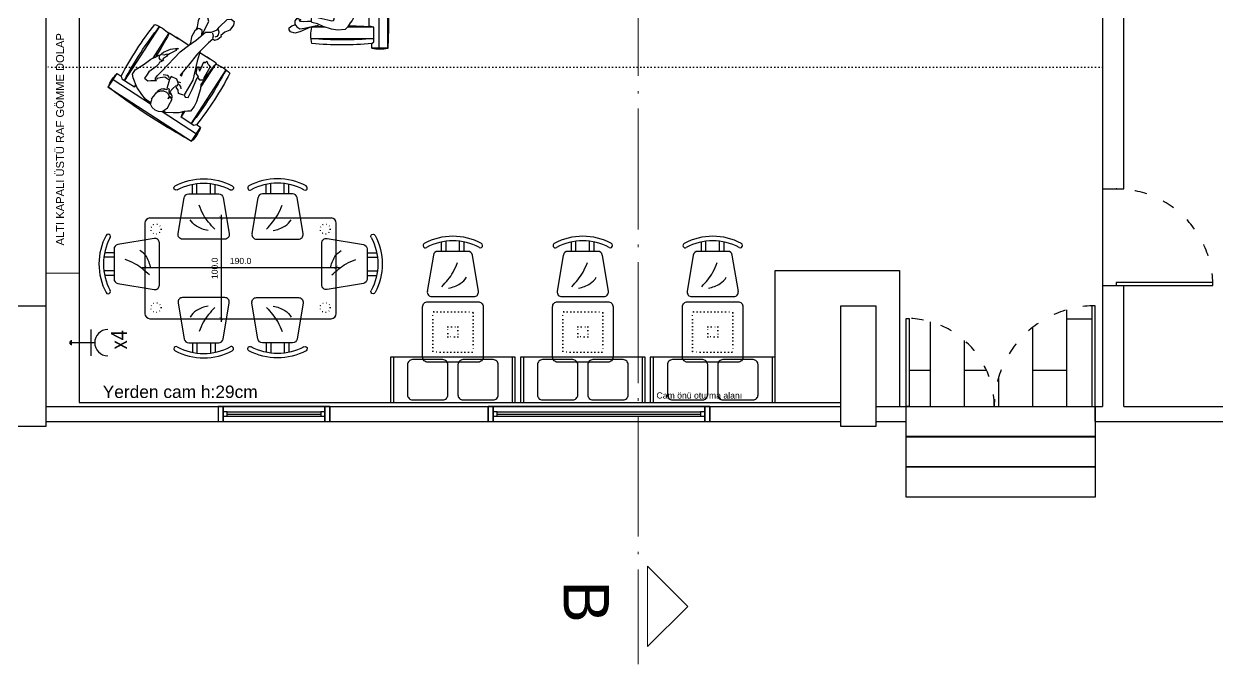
# Model space of a CAD drawing. Header units: millimetres. Extents: x 73043 to 76287, y 20714 to 23249.
# Drawn here: x 73835 to 75019, y 20714 to 21350 of the extents above; entities that cross this region are included whole.
import ezdxf

# ---------------------------------------------------------------- set-up
doc = ezdxf.new("R2010")
doc.units = ezdxf.units.MM
for name, pattern in [('ACAD_ISO03W100', [30, 12, -18]), ('ACAD_ISO04W100', [30.5, 24, -3, 0.5, -3]), ('ACAD_ISO07W100', [3.5, 0.5, -3]), ('DUZ', [0])]:
    doc.linetypes.add(name, pattern=pattern)
doc.layers.get('0').update_dxf_attribs({"color": 252})
doc.layers.get('DEFPOINTS').update_dxf_attribs({"color": 252})
for name, color, linetype in [('A_DOOR_WINDOW', 252, 'Continuous'), ('A_ELEV_01', 252, 'Continuous'), ('A_ELEV_04', 252, 'Continuous'), ('A_INT_STAIR', 252, 'Continuous'), ('A_WALL_BLOK-15', 252, 'Continuous'), ('Alçıpan', 252, 'Continuous'), ('CAM', 252, 'Continuous'), ('KAPI', 252, 'Continuous'), ('tefriş', 252, 'Continuous')]:
    doc.layers.add(name, color=color, linetype=linetype)
for name, color, linetype, lineweight in [('a_yazı', 252, 'Continuous', 9), ('E-Elektrik Yazı', 252, 'Continuous', 25), ('E-Priz', 252, 'Continuous', 25), ('Layer3', 252, 'Continuous', 18), ('ölçü', 252, 'DUZ', 13)]:
    doc.layers.add(name, color=color, linetype=linetype, lineweight=lineweight)
doc.styles.add('ARIEL50M', font='Arial.ttf', dxfattribs={"height": 25})
doc.styles.add('OZGUR', font='')
doc.styles.get('OZGUR').set_extended_font_data('@Arial Unicode MS')
doc.dimstyles.new('İÇ ÖLÇÜLENDİRME', dxfattribs={"dimscale": 30.48, "dimtxt": 0.2, "dimasz": 0.1, "dimexe": 0.28, "dimexo": 0.005, "dimgap": 0.1, "dimtad": 0, "dimdec": 1, "dimzin": 1, "dimdsep": 46, "dimtxsty": 'OZGUR', "dimblk": 'ARCHTICK', "dimcen": 0.09, "dimdle": 0.1, "dimse1": 1, "dimse2": 1, "dimclrd": 83, "dimclre": 7, "dimclrt": 7, "dimazin": 0, "dimtfac": 1, "dimtdec": 1, "dimtix": 1, "dimtmove": 0, "dimatfit": 3, "dimldrblk": 'NONE', "dimfxl": 0.3, "dimfxlon": 1, "dimtvp": 1, "dimtolj": 1, "dimtzin": 0, "dimarcsym": 0})

# ---------------------------------------------------------------- blocks, each defined once
blk = doc.blocks.new('A$C7a0669ab')
at = {"layer": 'A_DOOR_WINDOW'}
for p, q in [((9, 9.5), (102, 9.5)), ((9, 5.5), (102, 5.5))]:
    blk.add_line(p, q, dxfattribs=at)
for points in [[(5, 0), (5, 15), (0, 15), (0, 0)], [(111, 0), (111, 15), (106, 15), (106, 0)]]:
    blk.add_lwpolyline(points, close=True, dxfattribs=at)
for points in [[(5, 9.5), (5, 5.5), (9, 5.5), (9, 9.5), (5, 9.5)], [(9, 7.5), (102, 7.5)], [(102, 9.5), (102, 5.5), (106, 5.5), (106, 9.5), (102, 9.5)]]:
    blk.add_lwpolyline(points, dxfattribs=at)
at = {"layer": 'A_ELEV_01'}
for points in [[(0, 15), (111, 15)], [(0, 0), (111, 0)]]:
    blk.add_lwpolyline(points, dxfattribs=at)
at = {"layer": 'A_ELEV_04'}
blk.add_lwpolyline([(5, 15), (5, 0), (106, 0), (106, 15)], close=True, dxfattribs=at)
blk = doc.blocks.new('A$C127d1240')
at = {"layer": 'A_DOOR_WINDOW'}
for p, q in [((9, 9.5), (211, 9.5)), ((9, 5.5), (211, 5.5))]:
    blk.add_line(p, q, dxfattribs=at)
for points in [[(5, 0), (5, 15), (0, 15), (0, 0)], [(220, 0), (220, 15), (215, 15), (215, 0)]]:
    blk.add_lwpolyline(points, close=True, dxfattribs=at)
for points in [[(5, 9.5), (5, 5.5), (9, 5.5), (9, 9.5), (5, 9.5)], [(9, 7.5), (211, 7.5)], [(211, 9.5), (211, 5.5), (215, 5.5), (215, 9.5), (211, 9.5)]]:
    blk.add_lwpolyline(points, dxfattribs=at)
at = {"layer": 'A_ELEV_01'}
for points in [[(0, 15), (220, 15)], [(0, 0), (220, 0)]]:
    blk.add_lwpolyline(points, dxfattribs=at)
at = {"layer": 'A_ELEV_04'}
blk.add_lwpolyline([(5, 15), (5, 0), (215, 0), (215, 15)], close=True, dxfattribs=at)
blk = doc.blocks.new('tekkdq')
at = {"layer": 'tefriş'}
for p, q in [((25448.8, 22300.4), (25447.9, 22295.2)), ((25452.9, 22305.1), (25448.8, 22300.4)), ((25456.3, 22306.5), (25452.9, 22305.1)), ((25453.7, 22290.7), (25459.5, 22300)), ((25459, 22304.1), (25456.3, 22306.5)), ((25459.5, 22300), (25459, 22304.1)), ((25365.7, 22243.5), (25411, 22288.6)), ((25442.1, 22286.9), (25441.9, 22283.5)), ((25444, 22290.7), (25442.1, 22286.9)), ((25445.3, 22290.7), (25444, 22290.7)), ((25445.4, 22286.4), (25445.1, 22284.4)), ((25447.9, 22295.2), (25445.3, 22290.7)), ((25446.7, 22288), (25445.4, 22286.4)), ((25449.3, 22289.3), (25446.7, 22288)), ((25452.4, 22289.1), (25449.3, 22289.3)), ((25450.6, 22282.2), (25451.7, 22288.2)), ((25451.7, 22288.2), (25453.7, 22290.7)), ((25399.3, 22260.4), (25418.7, 22279.7)), ((25417.1, 22273.8), (25412.6, 22269.9)), ((25418.9, 22272.7), (25417.1, 22273.8)), ((25418.7, 22279.7), (25419.2, 22280.2)), ((25419.8, 22272.7), (25418.9, 22272.7)), ((25419.6, 22280.2), (25427, 22272.8)), ((25420.9, 22271.9), (25419.8, 22272.7)), ((25422.6, 22271.9), (25420.9, 22271.9)), ((25423.4, 22271.7), (25422.6, 22271.9)), ((25433.3, 22266.6), (25424.9, 22274.9)), ((25440.9, 22277), (25432.4, 22264)), ((25443.5, 22281.9), (25440.9, 22277)), ((25441.9, 22283.5), (25443.5, 22281.9)), ((25446.3, 22283), (25444.3, 22282)), ((25445.9, 22265.6), (25451.7, 22276.2)), ((25449.2, 22283), (25446.3, 22283)), ((25449.5, 22272.2), (25449.6, 22272.2)), ((25449.6, 22272.2), (25454, 22273.4)), ((25451.7, 22276.2), (25450.6, 22282.2)), ((25450.7, 22273.2), (25461.5, 22281.8)), ((25454, 22273.4), (25456, 22271.7)), ((25461.5, 22281.8), (25466.5, 22281.4)), ((25468.2, 22274.4), (25464.3, 22271.7)), ((25466.5, 22281.4), (25468.9, 22278)), ((25468.9, 22278), (25468.2, 22274.4)), ((25401.9, 22261.2), (25397.6, 22259.8)), ((25405.9, 22265.2), (25401.9, 22261.2)), ((25407.3, 22264.9), (25405.9, 22265.2)), ((25406.8, 22260.7), (25405.9, 22265.2)), ((25409.3, 22259.1), (25406.8, 22260.7)), ((25412.6, 22269.9), (25407.3, 22264.9)), ((25425.3, 22262.3), (25407.9, 22254.1)), ((25409.3, 22259.1), (25410.1, 22260.4)), ((25410.1, 22260.4), (25413.4, 22258.8)), ((25413.4, 22258.8), (25418.8, 22260.8)), ((25415.3, 22263), (25423.2, 22268.6)), ((25415.9, 22262.4), (25415.3, 22263)), ((25419.5, 22262.4), (25415.9, 22262.4)), ((25418.8, 22260.8), (25419.8, 22261.7)), ((25419.8, 22261.7), (25419.5, 22262.4)), ((25422.2, 22269.6), (25423.4, 22271.7)), ((25423.2, 22268.6), (25422.2, 22269.6)), ((25432.4, 22264), (25423.2, 22252.9)), ((25434.5, 22267.3), (25425.3, 22262.3)), ((25442.2, 22257.1), (25445.9, 22265.6)), ((25450, 22261.8), (25444.6, 22259.7)), ((25455.4, 22266.3), (25450, 22261.8)), ((25456.8, 22269.9), (25455.4, 22266.3)), ((25456, 22271.7), (25456.8, 22269.9)), ((25458.8, 22269.4), (25456.3, 22267.9)), ((25464.3, 22271.7), (25458.8, 22269.4)), ((25348.7, 22240.4), (25360.2, 22251.9)), ((25360.2, 22251.9), (25363.6, 22248.4)), ((25363.6, 22248.4), (25363.5, 22245.7)), ((25381.8, 22250.1), (25378.2, 22245.6)), ((25386, 22253.3), (25381.8, 22250.1)), ((25397.6, 22259.8), (25386, 22253.3)), ((25391.8, 22245.9), (25398.7, 22251.6)), ((25407.9, 22254.1), (25395.3, 22242.7)), ((25398.7, 22251.6), (25409, 22258.7)), ((25409, 22258.7), (25409.3, 22259.1)), ((25423.2, 22252.9), (25415.2, 22243)), ((25438, 22247.7), (25442.2, 22257.1)), ((25442.4, 22257.5), (25453, 22246.8)), ((25444.6, 22259.7), (25442.9, 22258.6)), ((25458.3, 22241.5), (25450.9, 22248.9)), ((25418.5, 22170.6), (25348.7, 22240.4)), ((25383.5, 22218), (25354.9, 22246.6)), ((25363.5, 22245.7), (25374.1, 22235.1)), ((25374.1, 22235.1), (25379, 22240)), ((25377.9, 22238.2), (25374.1, 22235.1)), ((25374.1, 22235.1), (25377.9, 22237.8)), ((25377.9, 22237.8), (25379, 22236.6)), ((25378.2, 22245.6), (25378.7, 22242.6)), ((25378.7, 22242.6), (25379, 22239)), ((25379, 22239), (25379, 22233.8)), ((25392.9, 22243.2), (25391.8, 22245.9)), ((25395.3, 22242.7), (25392.9, 22243.2)), ((25395, 22242.1), (25396.6, 22239.2)), ((25396.6, 22239.2), (25397.7, 22237.4)), ((25397.7, 22237.4), (25401, 22237.7)), ((25401, 22237.7), (25404.5, 22236.7)), ((25404.3, 22240.8), (25401.9, 22240.9)), ((25403.9, 22232.9), (25405.9, 22236.6)), ((25406.3, 22239.8), (25404.3, 22240.8)), ((25405.6, 22237.9), (25407.1, 22239.6)), ((25405.9, 22236.6), (25405.6, 22237.9)), ((25407.1, 22239.6), (25412.2, 22238.7)), ((25409.7, 22239), (25408.2, 22241.7)), ((25412.2, 22238.7), (25415.8, 22233.8)), ((25414.1, 22244.1), (25418.2, 22246.7)), ((25414.1, 22244.1), (25415.2, 22243)), ((25423, 22226), (25438, 22247.7)), ((25438.2, 22236.9), (25437, 22234.5)), ((25437.3, 22220.1), (25457.9, 22240.6)), ((25439.6, 22241.9), (25438.2, 22236.9)), ((25440.1, 22244.6), (25439.6, 22241.9)), ((25440.8, 22243.7), (25440.1, 22244.6)), ((25441.1, 22246.3), (25440.8, 22243.7)), ((25442, 22246.3), (25441.1, 22246.3)), ((25441.1, 22231.4), (25442.5, 22239)), ((25442.5, 22239), (25442, 22246.3)), ((25457.9, 22240.6), (25458.3, 22241.1)), ((25379, 22233.8), (25379.9, 22228.4)), ((25379.9, 22228.4), (25382, 22221.4)), ((25388.2, 22225.3), (25385.5, 22223.5)), ((25392.7, 22229.2), (25388.2, 22225.3)), ((25396.8, 22230.6), (25392.7, 22229.2)), ((25393.8, 22229.6), (25392.7, 22229.2)), ((25393.8, 22229.6), (25396.3, 22229.1)), ((25396.3, 22229.1), (25394.7, 22226.4)), ((25394.7, 22226.4), (25397.3, 22228.2)), ((25399.7, 22230), (25396.8, 22230.6)), ((25397.3, 22228.2), (25399.3, 22227.8)), ((25398.3, 22229.8), (25400.9, 22228.3)), ((25399.3, 22227.8), (25401.2, 22226.4)), ((25401.8, 22228.5), (25399.7, 22230)), ((25401.1, 22229.5), (25403.9, 22232.9)), ((25401.2, 22226.4), (25403.1, 22223.7)), ((25403.9, 22229.3), (25401.8, 22228.5)), ((25404.7, 22228.7), (25403.9, 22229.3)), ((25404.2, 22226.5), (25404.7, 22228.7)), ((25405.6, 22224.3), (25404.2, 22226.5)), ((25404.4, 22225), (25405.1, 22223.1)), ((25414.3, 22232.1), (25405.1, 22227.1)), ((25413, 22230.8), (25416.3, 22227.6)), ((25415.8, 22233.8), (25414.3, 22232.1)), ((25415.1, 22231.9), (25417.5, 22230.8)), ((25416.3, 22227.6), (25416.9, 22223)), ((25417.5, 22230.8), (25419, 22226.4)), ((25419.2, 22220.5), (25423, 22226)), ((25466.7, 22232.9), (25421.6, 22187.6)), ((25430.6, 22224.5), (25428.2, 22221.1)), ((25432, 22225.3), (25430.6, 22224.5)), ((25432.4, 22227.6), (25432, 22225.3)), ((25433.2, 22229.7), (25432.4, 22227.6)), ((25434.5, 22226.4), (25433, 22229.3)), ((25434.8, 22229.3), (25433.2, 22229.7)), ((25436.4, 22225.8), (25434.5, 22226.4)), ((25435.3, 22231.1), (25434.8, 22229.3)), ((25436.2, 22233.4), (25435.3, 22231.1)), ((25437, 22234.5), (25436.2, 22233.4)), ((25438.5, 22226.8), (25436.4, 22225.8)), ((25437.4, 22234.6), (25438.3, 22234.5)), ((25437.8, 22222.4), (25439, 22226.1)), ((25438.3, 22233.4), (25437.9, 22231.5)), ((25437.9, 22231.5), (25438.5, 22230)), ((25438.3, 22234.5), (25438.3, 22233.4)), ((25439, 22226.1), (25438.3, 22227.1)), ((25438.5, 22226.8), (25441.1, 22231.4)), ((25382, 22221.4), (25383.8, 22219.1)), ((25384.4, 22220.8), (25383.4, 22217.9)), ((25383.4, 22217.9), (25384.3, 22214.3)), ((25384.3, 22214.3), (25386.4, 22211.3)), ((25385.5, 22222.6), (25384.4, 22220.8)), ((25385.5, 22223.5), (25385.5, 22222.6)), ((25398, 22210.3), (25400.3, 22212.9)), ((25400.3, 22212.9), (25402.9, 22215.8)), ((25402.9, 22215.8), (25403.6, 22217)), ((25403.1, 22223.7), (25403.8, 22220.6)), ((25403.8, 22220.6), (25403.6, 22217)), ((25403.6, 22217), (25405, 22219.2)), ((25405, 22219.2), (25405.9, 22221.8)), ((25405.9, 22221.8), (25405.6, 22224.3)), ((25415.3, 22217.2), (25415.1, 22218.7)), ((25415.1, 22218.7), (25416.7, 22217.7)), ((25416.1, 22213.3), (25415.3, 22217.2)), ((25416.7, 22219.7), (25415.9, 22219.2)), ((25416.5, 22210.3), (25416.1, 22213.3)), ((25416.9, 22223), (25416.7, 22219.7)), ((25416.7, 22217.7), (25419.2, 22220.5)), ((25424.8, 22213.2), (25422, 22210)), ((25428.2, 22221.1), (25424.8, 22213.2)), ((25433.3, 22210.2), (25436.9, 22217.9)), ((25436.9, 22217.9), (25437.8, 22222.4)), ((25386.4, 22211.3), (25389.8, 22208.9)), ((25389.8, 22208.9), (25393.2, 22208.1)), ((25393.2, 22208.1), (25396.6, 22209.8)), ((25424.8, 22176.8), (25393.4, 22208.2)), ((25394.2, 22208.6), (25394.5, 22208.4)), ((25394.5, 22208.4), (25399.1, 22204.2)), ((25396.6, 22209.8), (25397.7, 22210.6)), ((25397.7, 22210.6), (25398, 22210.3)), ((25399.1, 22204.2), (25404.5, 22201.7)), ((25404.5, 22201.7), (25412.4, 22198.2)), ((25419.6, 22207.7), (25416.5, 22210.3)), ((25422, 22210), (25419.6, 22207.7)), ((25429.8, 22200.2), (25433.3, 22210.2)), ((25412.4, 22198.2), (25422.4, 22196.6)), ((25413.3, 22196), (25414.6, 22197.9)), ((25414.8, 22197.8), (25413.3, 22196)), ((25413.3, 22196), (25414.9, 22197.6)), ((25423.8, 22185.4), (25413.3, 22196)), ((25422.4, 22196.6), (25426.2, 22196.9)), ((25426.2, 22196.9), (25429.8, 22200.2)), ((25418.5, 22170.6), (25430, 22182)), ((25426.5, 22185.5), (25423.8, 22185.4)), ((25430, 22182), (25426.5, 22185.5))]:
    blk.add_line(p, q, dxfattribs=at)
for centre, radius, start, end in [((25614.1, 22041.2), 325.1, 129.6069, 140.3931), ((25632.6, 22020.6), 347.7, 129.5779, 140.1234), ((25387.9, 22260.8), 36.1, 31.5803, 58.4197), ((25162.6, 22492.2), 332.7, 316.9855, 320.3214), ((25419.4, 22280), 0.296, 45, 135), ((25377.8, 22222.7), 34, 121.1775, 148.8225), ((25820.2, 22642.1), 619.4, 220.4288, 225), ((25378.1, 22238), 0.296, 130.6797, 225), ((25151.2, 22501.9), 347.7, 310.6797, 311.0049), ((25680, 21973.1), 347.7, 129.7149, 134.1267), ((25438.9, 22209.8), 36.1, 31.5803, 58.4197), ((25458.1, 22241.3), 0.296, 315, 45), ((25198.7, 22454.5), 347.7, 309.8766, 320.4221), ((25219.3, 22436), 325.1, 309.6069, 320.3931), ((25820.2, 22642.1), 619.4, 225, 229.5712), ((25400.9, 22199.7), 34, 301.1775, 328.8225)]:
    blk.add_arc(centre, radius, start, end, dxfattribs=at)
blk = doc.blocks.new('bbbbb')
at = {"layer": 'tefriş'}
for p, q in [((25647.8, 22387.8), (25647.8, 22383)), ((25663.7, 22387.8), (25647.8, 22387.8)), ((25647.8, 22383), (25649.7, 22381.3)), ((25649.7, 22381.3), (25649.7, 22366.7)), ((25655, 22387.8), (25655, 22231.3)), ((25663.7, 22387.8), (25663.7, 22231.3)), ((25567.2, 22371.3), (25565.9, 22369.4)), ((25565.9, 22369.4), (25565.9, 22367.3)), ((25565.9, 22367.3), (25568.5, 22365.3)), ((25571.3, 22372.6), (25567.2, 22371.3)), ((25576.4, 22371.3), (25571.3, 22372.6)), ((25573.5, 22366.6), (25576.4, 22368.4)), ((25586.9, 22366.9), (25576.4, 22371.3)), ((25576.4, 22368.4), (25580.9, 22367.9)), ((25580.9, 22367.9), (25588.2, 22366.2)), ((25587.4, 22378), (25649.7, 22378.2)), ((25588.2, 22366.7), (25587.6, 22366.7)), ((25601.1, 22366.7), (25588.2, 22366.7)), ((25607.7, 22368.8), (25599.6, 22366.2)), ((25613.9, 22369.8), (25607.7, 22368.8)), ((25621.4, 22369.2), (25613.9, 22369.8)), ((25623.6, 22366.9), (25621.4, 22369.2)), ((25626.4, 22362.6), (25623.6, 22366.9)), ((25649.7, 22366.7), (25623.8, 22366.7)), ((25645, 22366.2), (25649.7, 22366.7)), ((25649.7, 22366.7), (25645.3, 22365.9)), ((25568.5, 22365.3), (25571.5, 22364.5)), ((25571.5, 22363.8), (25573.5, 22366.6)), ((25571.5, 22360.6), (25571.5, 22363.8)), ((25573.7, 22357.6), (25571.5, 22360.6)), ((25574.9, 22357.6), (25572.8, 22356.6)), ((25572.8, 22356.6), (25572.8, 22355.7)), ((25572.8, 22355.7), (25574.1, 22355.5)), ((25574.1, 22355.5), (25573.2, 22354.2)), ((25573.9, 22358.5), (25573.7, 22357.9)), ((25573.7, 22357.9), (25574.9, 22357.6)), ((25577.7, 22359.6), (25573.9, 22358.5)), ((25576.4, 22361.3), (25576, 22360.2)), ((25576, 22360.2), (25577.7, 22359.6)), ((25579.9, 22361.5), (25576.4, 22361.3)), ((25583.9, 22361.1), (25579.9, 22361.5)), ((25588, 22361.1), (25583.9, 22361.1)), ((25585.4, 22352.1), (25588.2, 22355.1)), ((25588.4, 22362.3), (25588, 22361.1)), ((25588, 22361.1), (25588.2, 22354.6)), ((25588.2, 22366.2), (25594.9, 22364.7)), ((25588.2, 22354.6), (25590.2, 22355.7)), ((25593.8, 22363.6), (25588.4, 22362.3)), ((25590.2, 22355.7), (25595.3, 22357.6)), ((25599.6, 22366.2), (25593.8, 22363.6)), ((25595.3, 22357.6), (25604.3, 22359.4)), ((25604.3, 22359.4), (25608.1, 22360.4)), ((25608.1, 22360.4), (25609.8, 22360)), ((25610.5, 22356.3), (25609.4, 22350.4)), ((25609.8, 22360), (25610.3, 22359.1)), ((25610.3, 22359.1), (25610.5, 22356.3)), ((25628.3, 22360), (25626.4, 22362.6)), ((25631.4, 22354.2), (25628.3, 22360)), ((25645.3, 22365.9), (25645.3, 22253.2)), ((25573.2, 22354.2), (25574.5, 22353.1)), ((25574.5, 22353.1), (25582, 22354.2)), ((25582.2, 22353.6), (25579.4, 22351)), ((25579.4, 22351), (25579.7, 22350.3)), ((25579.7, 22350.3), (25580.9, 22350.3)), ((25580.9, 22350.3), (25582.6, 22351.4)), ((25582, 22354.2), (25582.2, 22353.6)), ((25582.6, 22351.4), (25585.4, 22352.1)), ((25607.5, 22344.3), (25584.4, 22351.9)), ((25587.5, 22336.9), (25587.7, 22350.9)), ((25608.6, 22345.6), (25607.7, 22342.8)), ((25609.9, 22347.4), (25608.6, 22345.6)), ((25608.9, 22343.8), (25609.8, 22345.6)), ((25609.4, 22350.4), (25609.4, 22347.3)), ((25614.9, 22348.7), (25609.9, 22347.4)), ((25610.2, 22340.6), (25610.8, 22343.8)), ((25610.8, 22343.8), (25612.5, 22346.5)), ((25612.5, 22346.5), (25614.9, 22348.7)), ((25619.1, 22348.9), (25614.9, 22348.7)), ((25625.1, 22348.4), (25619.1, 22348.9)), ((25628, 22345.8), (25625.1, 22348.4)), ((25629.1, 22340.9), (25628, 22345.8)), ((25633, 22348.9), (25631.4, 22354.2)), ((25633.6, 22333.9), (25633, 22348.9)), ((25559.3, 22331.9), (25556.5, 22330)), ((25562.3, 22331.9), (25559.3, 22331.9)), ((25570, 22332.4), (25562.3, 22331.9)), ((25570.5, 22332.6), (25568.1, 22328.1)), ((25574.9, 22336), (25570.5, 22332.6)), ((25573.7, 22332.3), (25573.4, 22331.3)), ((25573.4, 22331.3), (25573.5, 22330.4)), ((25584.8, 22332.8), (25573.7, 22332.3)), ((25580.9, 22336.2), (25574.9, 22336)), ((25582.4, 22337.3), (25581, 22336.8)), ((25581, 22336.8), (25581, 22335.8)), ((25581, 22335.8), (25584.8, 22333.9)), ((25585, 22336.2), (25582.4, 22337.3)), ((25584.8, 22333.9), (25584.8, 22332.8)), ((25589.5, 22335.6), (25585, 22336.2)), ((25605.3, 22339.4), (25586.5, 22336.8)), ((25592.9, 22332.1), (25589.5, 22335.6)), ((25594.2, 22332.6), (25592.9, 22332.1)), ((25592.9, 22332.1), (25592.9, 22325.9)), ((25598.1, 22329.8), (25594.2, 22332.6)), ((25606.2, 22341.3), (25606, 22340.1)), ((25606, 22340.1), (25606.8, 22339)), ((25607.9, 22342), (25606.2, 22341.3)), ((25606.8, 22339), (25607.9, 22338.6)), ((25607.7, 22342.8), (25607.9, 22342)), ((25607.9, 22338.6), (25608.8, 22336.8)), ((25608.8, 22336.8), (25609.9, 22333.9)), ((25609.8, 22336.1), (25609.1, 22339)), ((25609.6, 22333.6), (25611.1, 22329.4)), ((25609.9, 22333.9), (25613.6, 22332.6)), ((25610.6, 22338.3), (25610.2, 22340.6)), ((25611.8, 22336.2), (25610.6, 22338.3)), ((25611.7, 22335.2), (25616.5, 22335.8)), ((25613.6, 22332.6), (25611.7, 22335.2)), ((25616.5, 22335.8), (25611.8, 22336.2)), ((25613.6, 22332.6), (25617.4, 22332.3)), ((25617.4, 22332.3), (25622.1, 22332.4)), ((25622.1, 22332.4), (25626.5, 22333.8)), ((25626.5, 22333.8), (25628.9, 22336.9)), ((25628.9, 22336.9), (25629.1, 22340.9)), ((25633.2, 22328.3), (25633.6, 22333.9)), ((25556.5, 22330), (25555, 22326.8)), ((25555, 22326.8), (25557.4, 22324.6)), ((25557.4, 22324.6), (25562.7, 22323.3)), ((25562.7, 22323.3), (25567.7, 22323.1)), ((25567.7, 22323.1), (25570.1, 22324.1)), ((25568.1, 22328.1), (25570.4, 22323.6)), ((25570.4, 22323.6), (25574.9, 22322.3)), ((25572.2, 22329.4), (25572, 22327.9)), ((25572, 22327.9), (25573, 22327.8)), ((25575.8, 22330.2), (25572.2, 22329.4)), ((25573, 22327.8), (25575.2, 22327.6)), ((25573.5, 22330.4), (25575.8, 22330.2)), ((25575.2, 22327.6), (25573.9, 22326.8)), ((25573.9, 22326.8), (25573.9, 22325.9)), ((25573.9, 22325.9), (25576.2, 22325.5)), ((25574.9, 22322.3), (25585.4, 22321.8)), ((25576.2, 22325.5), (25576, 22324.6)), ((25576, 22324.6), (25576.7, 22323.4)), ((25576.7, 22323.4), (25584.6, 22324.4)), ((25584.6, 22324.4), (25589.5, 22325.3)), ((25585.4, 22321.8), (25597.7, 22322.1)), ((25587.3, 22252.8), (25587.3, 22321.8)), ((25589.5, 22325.3), (25593.2, 22325.6)), ((25592.9, 22325.9), (25594, 22324.8)), ((25594, 22324.8), (25596.8, 22324)), ((25596.8, 22324), (25601.5, 22319.5)), ((25603.4, 22328.7), (25598.1, 22329.8)), ((25601.5, 22319.5), (25619.1, 22311.6)), ((25612, 22326.4), (25603.4, 22328.7)), ((25611.1, 22329.4), (25612.6, 22325.9)), ((25612.6, 22325.9), (25616.1, 22322.9)), ((25631.4, 22318.3), (25632.6, 22322.1)), ((25632.6, 22322.1), (25633.2, 22328.3)), ((25645.3, 22309.7), (25587.3, 22309.7)), ((25619.1, 22311.6), (25622.9, 22311.1)), ((25622.9, 22311.1), (25627.5, 22312.6)), ((25627.5, 22312.6), (25629.1, 22314)), ((25629.1, 22314), (25631.4, 22318.3)), ((25587.3, 22252.8), (25587.3, 22263)), ((25587.3, 22252.8), (25587.3, 22260.1)), ((25588.2, 22252.5), (25587.6, 22252.5)), ((25649.7, 22252.5), (25588.2, 22252.5)), ((25645, 22252.9), (25649.7, 22252.5)), ((25649.7, 22252.5), (25645.3, 22253.2)), ((25649.7, 22237.9), (25649.7, 22252.5)), ((25587.4, 22241.1), (25649.7, 22240.9)), ((25647.8, 22236.1), (25649.7, 22237.9)), ((25647.8, 22231.3), (25647.8, 22236.1)), ((25663.7, 22231.3), (25647.8, 22231.3))]:
    blk.add_line(p, q, dxfattribs=at)
for centre, radius, start, end in [((25622.5, 22374.8), 35.2, 166.5803, 193.4197), ((25619.5, 22040.6), 338.9, 84.8766, 95.4221), ((25618, 22067.6), 316.8, 84.6069, 95.3931), ((25655.7, 22355.6), 33.2, 76.1775, 103.8225), ((23540.4, 22309.6), 2124.7, 357.8898, 2.1102), ((25587.6, 22366.4), 0.288, 90, 180), ((25619.5, 22704.2), 338.9, 264.7149, 266.6405), ((25619.5, 22704.2), 338.9, 270.8877, 274.3203), ((25645, 22365.9), 0.288, 0, 94.3203), ((25587.6, 22252.8), 0.288, 180, 270), ((25622.5, 22244.3), 35.2, 166.5803, 193.4197), ((25619.5, 21915), 338.9, 85.6797, 95.2851), ((25645, 22253.2), 0.288, 265.6797, 0), ((25619.5, 22578.5), 338.9, 264.5779, 275.1234), ((25618, 22551.6), 316.8, 264.6069, 275.3931), ((25655.7, 22263.5), 33.2, 256.1775, 283.8225)]:
    blk.add_arc(centre, radius, start, end, dxfattribs=at)
blk = doc.blocks.new('ggggg')
at = {"layer": 'tefriş'}
for p, q in [((25374.2, 24354.8), (25374.2, 24364.1)), ((25378.7, 24354.8), (25378.7, 24364.8)), ((25392.2, 24354.8), (25392.2, 24364.8)), ((25396.7, 24354.8), (25396.7, 24364.1)), ((25366.1, 24351), (25360.1, 24315)), ((25400.4, 24354.8), (25370.6, 24354.8)), ((25410.9, 24315), (25404.9, 24351)), ((25364.6, 24309.8), (25406.4, 24309.8))]:
    blk.add_line(p, q, dxfattribs=at)
for centre, radius, start, end in [((25385.5, 24309.8), 60, 61.7556, 118.2493), ((25358.2, 24360.6), 2.25, 118.2493, 298.2493), ((25385.5, 24309.8), 55.5, 61.7556, 118.2493), ((25412.8, 24360.6), 2.25, 241.7556, 61.7556), ((25370.6, 24350.3), 4.5, 90.0609, 170.542), ((25400.4, 24350.3), 4.5, 9.4496, 90.0609), ((25364.6, 24314.3), 4.5, 170.542, 270), ((25406.4, 24314.3), 4.5, 270, 9.4496)]:
    blk.add_arc(centre, radius, start, end, dxfattribs=at)
at = {"layer": 'tefriş', "start_tangent": (0.747759, 0.66397)}
blk.add_spline([(25374.6, 24319.7), (25385.7, 24334), (25390, 24343.6)], degree=3, dxfattribs=at)
at = {"layer": 'tefriş', "start_tangent": (0.966303, 0.257408), "end_tangent": (0.502534, 0.864558)}
blk.add_spline([(25381.2, 24318.2), (25392.8, 24322.7), (25398.9, 24329.1)], degree=3, dxfattribs=at)
blk = doc.blocks.new('_ArchTick')
at = {"color": 0, "linetype": 'ByBlock', "const_width": 0.15}
blk.add_lwpolyline([(-0.5, -0.5), (0.5, 0.5)], dxfattribs=at)
blk = doc.blocks.new('*D35')
at = {"layer": 'DEFPOINTS', "color": 0, "transparency": 16777216}
for p in [(73954.9, 21107.5), (74144.9, 21108.5), (74144.9, 21107.5)]:
    blk.add_point(p, dxfattribs=at)
at = {"layer": 'ölçü', "color": 83, "lineweight": -2, "transparency": 16777216}
blk.add_line((73951.9, 21108.5), (74148, 21108.5), dxfattribs=at)
at = {"layer": 'ölçü', "color": 83, "lineweight": -2, "transparency": 16777216, "xscale": 3.048, "yscale": 3.048, "zscale": 3.048, "rotation": 180}
blk.add_blockref('_ArchTick', (73954.9, 21108.5), dxfattribs=at)
at = {"layer": 'ölçü', "color": 83, "lineweight": -2, "transparency": 16777216, "xscale": 3.048, "yscale": 3.048, "zscale": 3.048}
blk.add_blockref('_ArchTick', (74144.9, 21108.5), dxfattribs=at)
at = {"layer": 'ölçü', "color": 7, "transparency": 16777216, "insert": (74049.9, 21114.8), "char_height": 6.1, "attachment_point": 5, "style": 'OZGUR'}
blk.add_mtext('\\A1;190.0', dxfattribs=at)
blk = doc.blocks.new('_None')
blk = doc.blocks.new('*D36')
at = {"layer": 'DEFPOINTS', "color": 0, "transparency": 16777216}
for p in [(74049.9, 21157.5), (74030.5, 21057.5), (74049.9, 21057.5)]:
    blk.add_point(p, dxfattribs=at)
at = {"layer": 'ölçü', "color": 83, "lineweight": -2, "transparency": 16777216}
blk.add_line((74030.5, 21160.5), (74030.5, 21054.5), dxfattribs=at)
at = {"layer": 'ölçü', "color": 83, "lineweight": -2, "transparency": 16777216, "xscale": 3.048, "yscale": 3.048, "zscale": 3.048}
for p, rotation in [((74030.5, 21157.5), 90), ((74030.5, 21057.5), 270)]:
    blk.add_blockref('_ArchTick', p, dxfattribs=dict(at, rotation=rotation))
at = {"layer": 'ölçü', "color": 7, "transparency": 16777216, "insert": (74024.2, 21107.5), "char_height": 6.1, "attachment_point": 5, "rotation": 90, "style": 'OZGUR'}
blk.add_mtext('\\A1;100.0', dxfattribs=at)

msp = doc.modelspace()

# ---------------------------------------------------------------- hatches: boundary and pattern name
at = {"layer": 'CAM', "true_color": 0x636466}
h = msp.add_hatch(dxfattribs=at)
h.set_pattern_fill('AR-BRSTD', color=251, scale=0.5, angle=90)
h.set_pattern_definition([(90, (57934.833, 381.26), (-33.8709, 2e-15), []), (180, (57934.833, 381.26), (-33.8709, -50.8), [33.8709, -33.8709])])
h.paths.add_polyline_path([(74713.67, 21057.79), (74713.67, 20970.35), (74798.17, 20970.35, 0.4042048)])
h.paths.add_polyline_path([(74895.17, 21070.3, 0.4054525), (74798.17, 20970.35), (74895.17, 20970.35)])

# ---------------------------------------------------------------- linework, layer by layer
at = {"layer": 'A_INT_STAIR'}
for points in [[(74898.17, 20940.35), (74710.67, 20940.35), (74710.67, 20970.35), (74898.17, 20970.35)], [(74898.17, 20910.33), (74710.67, 20910.33), (74710.67, 20940.33), (74898.17, 20940.33)], [(74898.17, 20880.31), (74710.67, 20880.31), (74710.67, 20910.31), (74898.17, 20910.31)]]:
    msp.add_lwpolyline(points, close=True, dxfattribs=at)
at = {"layer": 'A_WALL_BLOK-15', "linetype": 'ByBlock'}
for p, q in [((73856.67, 20970.35), (74027.67, 20970.35)), ((74027.67, 20970.35), (74027.67, 20955.35)), ((74138.67, 20970.35), (74295.67, 20970.35)), ((74138.67, 20970.35), (74138.67, 20955.35)), ((74295.67, 20955.35), (74295.67, 20970.35)), ((74515.67, 20970.35), (74645.67, 20970.35)), ((74515.67, 20970.35), (74515.67, 20955.35)), ((74680.67, 20970.35), (74710.67, 20970.35)), ((74710.67, 20955.35), (74710.67, 20970.35)), ((74898.17, 20970.36), (74905.67, 20970.36)), ((74898.17, 20955.34), (74898.17, 20970.35)), ((74926.67, 20970.36), (75173.17, 20970.38)), ((73856.67, 20955.35), (74027.67, 20955.35)), ((74138.67, 20955.35), (74295.67, 20955.35)), ((74515.67, 20955.35), (74645.67, 20955.35)), ((74680.67, 20955.35), (74710.67, 20955.35)), ((74898.17, 20955.34), (74905.67, 20955.34)), ((74905.67, 20955.34), (75173.17, 20955.36))]:
    msp.add_line(p, q, dxfattribs=at)
at = {"layer": 'Alçıpan'}
for p, q in [((73889.67, 21374.85), (73889.67, 20974.35)), ((74905.67, 21373.35), (74905.67, 20970.36)), ((74580.67, 20974.35), (74580.67, 21105.35)), ((74580.67, 21105.35), (74704.17, 21105.35)), ((74704.17, 21105.35), (74704.17, 20970.35)), ((73889.67, 20974.35), (74645.67, 20974.35))]:
    msp.add_line(p, q, dxfattribs=at)
at = {"layer": 'Alçıpan', "linetype": 'ByBlock'}
for p, q in [((74926.67, 21186.35), (74926.67, 21382.36)), ((74905.67, 21186.35), (74926.67, 21186.35)), ((74905.67, 21090.35), (75015.17, 21090.35)), ((74926.67, 20970.35), (74926.67, 21090.35))]:
    msp.add_line(p, q, dxfattribs=at)
at = {"layer": 'Alçıpan', "linetype": 'ACAD_ISO07W100'}
msp.add_line((74905.67, 21307.36), (73856.67, 21307.36), dxfattribs=at)
at = {"layer": 'Alçıpan'}
for points in [[(73856.67, 21375.35), (73856.67, 20950.35), (73821.67, 20950.35), (73821.67, 21375.35)], [(73821.67, 21070.35), (73856.67, 21070.35)], [(74645.67, 21070.35), (74680.67, 21070.35), (74680.67, 20950.35), (74645.67, 20950.35), (74645.67, 21070.35)]]:
    msp.add_lwpolyline(points, dxfattribs=at)
at = {"layer": 'E-Priz'}
for p, q in [((73901.61, 21020.72), (73901.61, 21046.64)), ((73905.05, 21033.68), (73882.37, 21033.68))]:
    msp.add_line(p, q, dxfattribs=at)
at = {"layer": 'E-Priz', "color": 4, "const_width": 2.59}
msp.add_lwpolyline([(73882.37, 21032.38, -1), (73882.37, 21034.98, -1)], format="xyb", dxfattribs=at)
at = {"layer": 'E-Priz'}
msp.add_arc((73918.01, 21033.68), 12.96, 90, 270, dxfattribs=at)
at = {"layer": 'KAPI', "linetype": 'ByBlock'}
msp.add_lwpolyline([(75015.17, 21090.35), (75015.17, 21093.35), (74919.17, 21093.35), (74919.17, 21090.35)], dxfattribs=at)
for points in [[(74898.17, 20970.35), (74898.17, 21070.35), (74895.17, 21070.35), (74895.17, 20970.35)], [(74710.67, 21057.85), (74713.67, 21057.85), (74713.67, 20970.35), (74710.67, 20970.35)]]:
    msp.add_lwpolyline(points, close=True, dxfattribs=at)
at = {"layer": 'KAPI', "linetype": 'ACAD_ISO03W100'}
for centre, radius, start, end in [((74919.17, 21090.35), 96, 0, 90), ((74898.17, 20970.35), 100, 90, 180), ((74710.67, 20970.35), 87.5, 0, 90)]:
    msp.add_arc(centre, radius, start, end, dxfattribs=at)
at = {"layer": 'Layer3', "linetype": 'ACAD_ISO04W100', "ltscale": 5}
msp.add_line((74444.62, 23248.58), (74444.62, 20714.44), dxfattribs=at)
at = {"layer": 'Layer3'}
msp.add_lwpolyline([(74453.77, 20811.84), (74453.77, 20731.84), (74493.77, 20771.84)], close=True, dxfattribs=at)
at = {"layer": 'tefriş', "color": 217, "true_color": 0x93278f}
for p, q in [((73954.94, 21152.5), (73954.94, 21062.5)), ((73959.94, 21157.5), (74139.94, 21157.5)), ((74144.94, 21062.5), (74144.94, 21152.5)), ((73959.94, 21057.5), (74139.94, 21057.5))]:
    msp.add_line(p, q, dxfattribs=at)
at = {"layer": 'tefriş'}
for p, q in [((74201.67, 21019.35), (74201.67, 20974.35)), ((74319.67, 21019.35), (74319.67, 20974.35)), ((74330.67, 21019.35), (74330.67, 20974.35)), ((74448.67, 21019.35), (74448.67, 20974.35)), ((74459.67, 21019.35), (74459.67, 20974.35)), ((74577.67, 21019.35), (74577.67, 20974.35))]:
    msp.add_line(p, q, dxfattribs=at)
at = {"layer": 'tefriş', "color": 217, "true_color": 0x93278f}
for points in [[(74235.67, 21074.35), (74285.67, 21074.35, -0.4142136), (74290.67, 21069.35), (74290.67, 21019.35, -0.4142136), (74285.67, 21014.35), (74235.67, 21014.35, -0.4142136), (74230.67, 21019.35), (74230.67, 21069.35, -0.4142136)], [(74364.67, 21074.35), (74414.67, 21074.35, -0.4142136), (74419.67, 21069.35), (74419.67, 21019.35, -0.4142136), (74414.67, 21014.35), (74364.67, 21014.35, -0.4142136), (74359.67, 21019.35), (74359.67, 21069.35, -0.4142136)], [(74493.67, 21074.35), (74543.67, 21074.35, -0.4142136), (74548.67, 21069.35), (74548.67, 21019.35, -0.4142136), (74543.67, 21014.35), (74493.67, 21014.35, -0.4142136), (74488.67, 21019.35), (74488.67, 21069.35, -0.4142136)]]:
    msp.add_lwpolyline(points, format="xyb", close=True, dxfattribs=at)
at = {"layer": 'tefriş', "color": 217, "linetype": 'ACAD_ISO07W100', "true_color": 0x93278f}
for points in [[(74241.67, 21064.35), (74279.67, 21064.35, -0.4142136), (74280.67, 21063.35), (74280.67, 21025.35, -0.4142136), (74279.67, 21024.35), (74241.67, 21024.35, -0.4142136), (74240.67, 21025.35), (74240.67, 21063.35, -0.4142136)], [(74370.67, 21064.35), (74408.67, 21064.35, -0.4142136), (74409.67, 21063.35), (74409.67, 21025.35, -0.4142136), (74408.67, 21024.35), (74370.67, 21024.35, -0.4142136), (74369.67, 21025.35), (74369.67, 21063.35, -0.4142136)], [(74499.67, 21064.35), (74537.67, 21064.35, -0.4142136), (74538.67, 21063.35), (74538.67, 21025.35, -0.4142136), (74537.67, 21024.35), (74499.67, 21024.35, -0.4142136), (74498.67, 21025.35), (74498.67, 21063.35, -0.4142136)]]:
    msp.add_lwpolyline(points, format="xyb", close=True, dxfattribs=at)
for points in [[(74255.67, 21049.35), (74265.67, 21049.35), (74265.67, 21039.35), (74255.67, 21039.35)], [(74384.67, 21049.35), (74394.67, 21049.35), (74394.67, 21039.35), (74384.67, 21039.35)], [(74513.67, 21049.35), (74523.67, 21049.35), (74523.67, 21039.35), (74513.67, 21039.35)]]:
    msp.add_lwpolyline(points, close=True, dxfattribs=at)
at = {"layer": 'tefriş'}
for points in [[(74322.67, 20974.35), (74322.67, 21019.35), (74198.67, 21019.35), (74198.67, 20974.35)], [(74451.67, 20974.35), (74451.67, 21019.35), (74327.67, 21019.35), (74327.67, 20974.35)], [(74580.67, 21019.35), (74456.67, 21019.35), (74456.67, 20974.35)]]:
    msp.add_lwpolyline(points, dxfattribs=at)
at = {"layer": 'tefriş', "color": 7}
for points in [[(74215.67, 21011.85), (74215.67, 20981.85, 0.4142136), (74220.67, 20976.85), (74250.67, 20976.85, 0.4142136), (74255.67, 20981.85), (74255.67, 21011.85, 0.4142136), (74250.67, 21016.85), (74220.67, 21016.85, 0.4142136)], [(74265.67, 21011.85), (74265.67, 20981.85, 0.4142136), (74270.67, 20976.85), (74300.67, 20976.85, 0.4142136), (74305.67, 20981.85), (74305.67, 21011.85, 0.4142136), (74300.67, 21016.85), (74270.67, 21016.85, 0.4142136)], [(74344.67, 21011.85), (74344.67, 20981.85, 0.4142136), (74349.67, 20976.85), (74379.67, 20976.85, 0.4142136), (74384.67, 20981.85), (74384.67, 21011.85, 0.4142136), (74379.67, 21016.85), (74349.67, 21016.85, 0.4142136)], [(74394.67, 21011.85), (74394.67, 20981.85, 0.4142136), (74399.67, 20976.85), (74429.67, 20976.85, 0.4142136), (74434.67, 20981.85), (74434.67, 21011.85, 0.4142136), (74429.67, 21016.85), (74399.67, 21016.85, 0.4142136)], [(74473.67, 21011.85), (74473.67, 20981.85, 0.4142136), (74478.67, 20976.85), (74508.67, 20976.85, 0.4142136), (74513.67, 20981.85), (74513.67, 21011.85, 0.4142136), (74508.67, 21016.85), (74478.67, 21016.85, 0.4142136)], [(74523.67, 21011.85), (74523.67, 20981.85, 0.4142136), (74528.67, 20976.85), (74558.67, 20976.85, 0.4142136), (74563.67, 20981.85), (74563.67, 21011.85, 0.4142136), (74558.67, 21016.85), (74528.67, 21016.85, 0.4142136)]]:
    msp.add_lwpolyline(points, format="xyb", close=True, dxfattribs=at)
at = {"layer": 'tefriş', "color": 217, "linetype": 'ACAD_ISO07W100', "true_color": 0x93278f}
for centre in [(73965.94, 21146.5), (74133.94, 21146.5), (73965.94, 21068.5), (74133.94, 21068.5)]:
    msp.add_circle(centre, 5, dxfattribs=at)
at = {"layer": 'tefriş', "color": 217, "true_color": 0x93278f}
for centre, start, end in [((73959.94, 21152.5), 90, 180), ((74139.94, 21152.5), 0, 90), ((73959.94, 21062.5), 180, 270), ((74139.94, 21062.5), 270, 0)]:
    msp.add_arc(centre, 5, start, end, dxfattribs=at)
at = {"layer": 'ölçü'}
msp.add_lwpolyline([(73889.67, 21102.85), (73856.67, 21102.85)], dxfattribs=at)

# ---------------------------------------------------------------- block references
at = {"layer": 'A_DOOR_WINDOW'}
for name, p in [('A$C7a0669ab', (74027.67, 20955.35)), ('A$C127d1240', (74295.67, 20955.35))]:
    msp.add_blockref(name, p, dxfattribs=at)
at = {"layer": 'ölçü', "xscale": -1}
for name, p, rotation in [('bbbbb', (48532.37, 43713.8), 180), ('tekkdq', (57523.41, -8188.52), 282.0120468801181), ('ggggg', (99398.78, -3173.27), 359.9999999997619), ('ggggg', (49820.81, -4273.66), 269.9999999997618), ('ggggg', (48701.09, 45388.27), 180)]:
    msp.add_blockref(name, p, dxfattribs=dict(at, rotation=rotation))
at = {"layer": 'ölçü'}
for p in [(48701.09, -3173.27), (48875.17, -3230.41), (49004.17, -3230.41), (49133.17, -3230.41)]:
    msp.add_blockref('ggggg', p, dxfattribs=at)
for p, rotation in [((98279.06, -4273.66), 90.00000000023817), ((99398.78, 45388.27), 180.0000000002381)]:
    msp.add_blockref('ggggg', p, dxfattribs=dict(at, rotation=rotation))

# ---------------------------------------------------------------- texts
at = {"layer": 'a_yazı', "style": 'ARIEL50M'}
for s, height, rotation, p in [('ALTI KAPALI ÜSTÜ RAF GÖMME DOLAP', 7.9428, 90, (73874.64, 21130.24)), ('B', 45.02, 270, (74370.64, 20797.44))]:
    msp.add_text(s, height=height, rotation=rotation, dxfattribs=at).set_placement(p)
for s, height, p in [('Yerden cam h:29cm', 12.3068, (73913.05, 20978.76)), ('Cam önü oturma alanı', 6.1534, (74462.81, 20978.21))]:
    msp.add_text(s, height=height, dxfattribs=at).set_placement(p)
at = {"layer": 'E-Elektrik Yazı', "style": 'ARIEL50M', "width": 0.8}
msp.add_text('x4', height=16.2, rotation=90, dxfattribs=at).set_placement((73937.29, 21027.03))

# ---------------------------------------------------------------- dimensions: what is measured, and where the dimension line sits
at = {"layer": 'ölçü'}
for p1, p2, distance, picture, middle in [((74049.94, 21157.5), (74049.94, 21057.5), -19.47, '*D36', (74024.24, 21107.5)), ((73954.94, 21107.5), (74144.94, 21107.5), 1.04, '*D35', (74049.94, 21114.77))]:
    dim = msp.add_aligned_dim(p1=p1, p2=p2, distance=distance, dimstyle='İÇ ÖLÇÜLENDİRME', dxfattribs=at)
    dim.commit()
    dim.dimension.update_dxf_attribs({"geometry": picture, "text_midpoint": middle})

doc.saveas('drawing.dxf')
